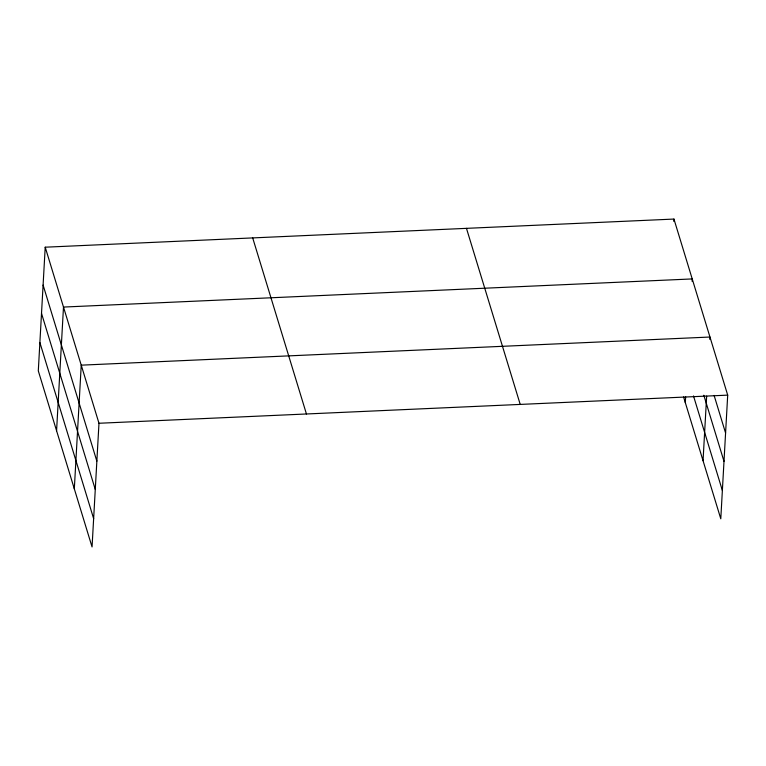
<?xml version="1.0" encoding="UTF-8"?>
<svg xmlns="http://www.w3.org/2000/svg" width="766" height="766" viewBox="0 0 766 766"><rect width="100%" height="100%" fill="white"/><g stroke="black" fill="none" stroke-linecap="round" stroke-linejoin="round"><path stroke-width="1.15" d="M45.213 247.198L38.3 370.868L92.054 546.934L98.977 423.263L45.213 247.198L673.946 219.066L727.7 395.132L720.787 518.802L683.578 396.951M56.579 430.731L63.492 307.061L692.215 278.929L692.091 281.294M74.321 488.832L81.234 365.162L709.958 337.03L709.823 339.395M673.812 221.431L673.946 219.066M685.302 402.6L685.637 396.702M703.044 460.701L706.654 396.146M98.977 423.263L727.7 395.132M714.103 395.419L725.584 433.02M703.82 395.246L723.994 461.324M693.498 395.936L722.367 490.499M466.465 228.345L520.219 404.41M252.694 237.91L306.448 413.975M43.097 285.086L96.851 461.151M41.517 313.39L95.271 489.455M39.88 342.555L93.644 518.63"/></g></svg>
